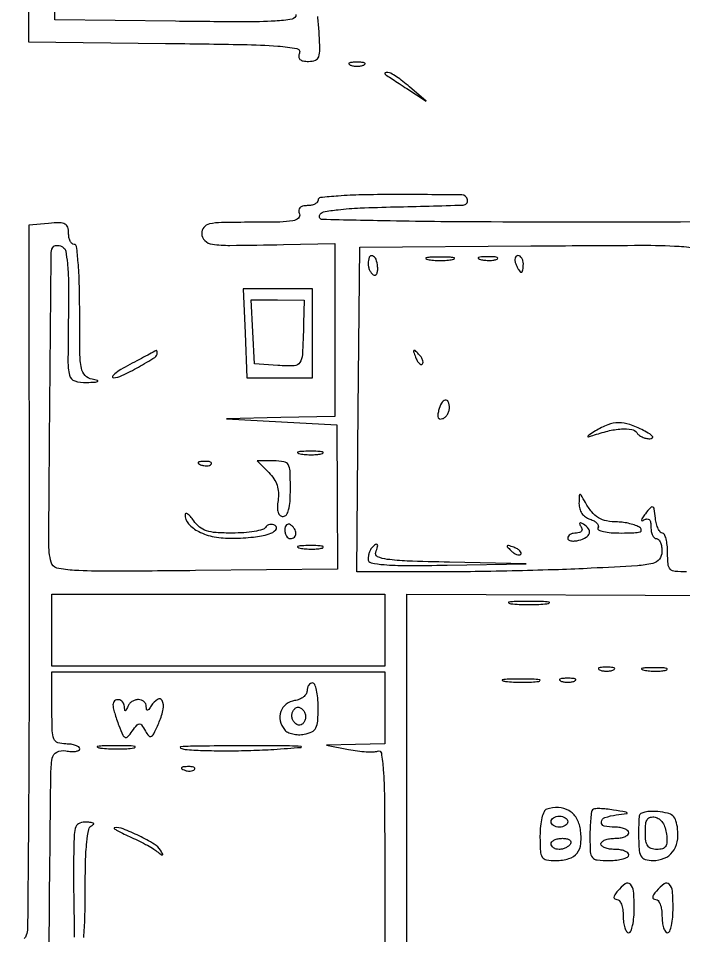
# Model space of a CAD drawing. Extents: x 29 to 450, y 25 to 639.
# Drawn here: x 215.9 to 335.9, y 267.5 to 432.8 of the extents above; entities that cross this region are included whole.
import ezdxf

# ---------------------------------------------------------------- set-up
doc = ezdxf.new("R2010")
doc.units = 0
doc.header["$MEASUREMENT"] = 0

msp = doc.modelspace()

# ---------------------------------------------------------------- linework, layer by layer
for points in [[(217.638532, 481.749749), (217.777063, 428.5), (242.488733, 428.232312, -0.001658), (256.426673, 428.035109, -0.013725), (262.751405, 427.750867, -0.026215), (266.15696, 427.323713, -0.470783), (266.631586, 426.482312, 0.096515), (266.514622, 425.816795, 0.207895), (266.726584, 425.352681, 0.143237), (267.294729, 425.07971, 0.040708), (268.281385, 424.998637, 0.08648), (269.505121, 425.211115, 0.22825), (270.11304, 425.828668, 0.089875), (270.311687, 427.147867, 0.008094), (270.15745, 430.498637, 0.0143), (269.924453, 433.058108, 0.047185)], [(266, 433.470448, -0.362261), (265.289114, 432.618033, -0.030801), (262.240729, 432.253582, -0.015689), (256.638993, 432.107725, -0.001877), (244.25, 432.220448), (222.5, 432.5), (222.239912, 478.25)], [(400.828662, 396.127229), (335.325984, 396.048575, -0.000729), (301.195542, 396.057339, -0.004128), (283.008785, 396.238678, -0.001794), (270.755553, 396.506014, -0.503606), (270.243538, 397.234961, -0.269638), (270.957238, 397.86514, -0.020861), (273.579357, 398.274487, -0.017966), (277.57202, 398.58341, -0.005026), (283.831884, 398.779025, 0.002688), (296.178057, 399.107041, 0.448731), (296.948018, 400.03001, 0.36839), (295.909911, 400.934158, 0.002653), (283.5, 401, 0.00564), (277.870782, 400.936498, 0.012845), (273.625, 400.731481, 0.007812), (270.397471, 400.441643, 0.383731), (270, 400, -0.188615), (269.850649, 399.618169, -0.089007), (269.421719, 399.29375, -0.068824), (268.784754, 399.073741, -0.048824), (268.031385, 399, 0.051069), (267.183769, 398.9132, 0.155809), (266.68592, 398.632608, 0.195231), (266.507681, 398.163102, 0.086117), (266.638374, 397.5, -0.319656), (266.443884, 396.745794, -0.132161), (265.436408, 396.275376, -0.038578), (263.114295, 396.049596, -0.004952), (258.106989, 396, 0.00441), (252.568538, 395.951148, 0.049676), (250.388374, 395.695097, 0.167657), (249.39011, 395.085246, 0.174275), (249, 394, 0.203474), (249.546554, 392.712548, 0.159392), (250.925248, 392.04361, 0.036524), (254.085979, 391.845507, 0.00213), (263.75, 391.987402), (273, 392.16264), (273, 376.58132), (273, 361), (263.25, 360.806334), (253.5, 360.612667), (263.420533, 360.056334), (273.341065, 359.5), (273.420533, 346.5), (273.5, 333.5), (247.870982, 333.233363, -0.001363), (232.224688, 333.113229, -0.015625), (226.06745, 333.275164, -0.038755), (222.871763, 333.709258, -0.290216), (221.831132, 334.733363, -0.058819), (221.429173, 338.340134, -0.000603), (221.626717, 363.93121, -0.000207), (221.875457, 390.568108, -0.196379), (222.339281, 391.672614, -0.150659), (222.624164, 391.823227, -0.072074), (223.04189, 391.841351, -0.061478), (223.52138, 391.732444, -0.051905), (223.990176, 391.506072, -0.212692), (224.478634, 390.78915, -0.019381), (224.7879, 388.597559, -0.01972), (224.974256, 385.595503, -0.008935), (224.992736, 381.655936, 0.001682), (224.88791, 370.977691, 0.056844), (225.159275, 368.453946, 0.267464), (226.110722, 367.418969, 0.08687), (228.25, 367.136182, 0.004641), (229.826388, 367.216901, 0.114822), (230.24151, 367.340365, 0.674817), (230.22149, 367.48867, 0.014773), (229.25, 367.705733, -0.154417), (227.977112, 368.395657, -0.147986), (227.306229, 369.703877, -0.042079), (227.045124, 372.41811, -0.002949), (227, 380.069551, 0.00652), (226.935649, 385.004533, 0.014387), (226.729045, 388.767388, 0.009517), (226.435761, 391.614283, 0.379004), (226, 392, -0.195757), (225.618013, 392.155513, -0.086637), (225.29375, 392.605232, -0.066528), (225.073606, 393.271772, -0.046568), (225, 394.060365, 0.075592), (224.837824, 395.126943, 0.206867), (224.351474, 395.693035, 0.117213), (223.383499, 395.909169, 0.018113), (221.405195, 395.810365), (217.81039, 395.5), (217.883894, 332.276278, -0.000869), (217.869861, 307.928547, -0.001399), (217.763761, 287.176181, -0.000219), (217.610201, 268.782619, -0.089644), (217.37171, 267.526278, -0.109772), (216.984968, 266.942468, -0.066288)], [(336.412407, 333, -0.023276), (334.353237, 333.095911, -0.178093), (333.493743, 333.506417, -0.17314), (333.092136, 334.382456, -0.021745), (333, 336.5, 0.025202), (332.932354, 337.841228, 0.039992), (332.725762, 338.971875, 0.047859), (332.427167, 339.774123, 0.287241), (332.066422, 340, -0.22885), (331.685527, 340.183971, -0.058235), (331.314134, 340.783587, -0.047455), (331.005805, 341.645954, -0.032628), (330.816422, 342.667529, 0.008775), (330.586347, 344.353623, 0.255093), (330.330802, 344.6879, 0.326029), (329.961565, 344.60852, 0.012479), (329, 343.475571, 0.015374), (328.462055, 342.765069, 0.099196), (328.279681, 342.356203, 0.53338), (328.394044, 342.235437, 0.09368), (328.75, 342.367059, -0.101999), (329.294303, 342.55819, -0.240081), (329.68941, 342.419829, -0.152058), (329.930166, 341.935002, -0.039797), (330, 341.059017, 0.0466), (330.073608, 340.270941, 0.066561), (330.29375, 339.604836, 0.086673), (330.618015, 339.155423, 0.195654), (331, 339, -0.21634), (331.382572, 338.826341, -0.079061), (331.70625, 338.310957, -0.060122), (331.926737, 337.552442, -0.040719), (332, 336.654322, -0.16872), (331.529609, 335.300009, -0.16945), (330.321813, 334.531799, -0.042383), (327.560611, 334.125568, -0.0026), (319.25, 333.658378, -0.004461), (313.30892, 333.408501, -0.002334), (305.908063, 333.197935, -0.002321), (298.316041, 333.052649, -0.003555), (291.734895, 333.004055), (276.969791, 333), (277.234895, 362.25), (277.5, 391.5), (308.346336, 391.739613, -0.00096), (328.276057, 391.856167, -0.014917), (335.109963, 391.679111, -0.04531), (338.50027, 391.179569, -0.276266)], [(286, 261.069966), (286, 295.043173), (286, 329.016379), (343.25, 328.75819), (400.5, 328.5), (400.614804, 313.045065, 0.00448), (400.729425, 306.0512, 0.01336), (400.978619, 301.269327, 0.010683), (401.319293, 297.879079, 0.289593), (401.864804, 297.211732, -0.316488), (402.87466, 295.844056, -0.004352), (403.030713, 284.922644, -0.004165), (403.00068, 273.989655, -0.410973), (402, 273, 0.148195), (401.618646, 272.884432, 0.098894), (401.29375, 272.559375, 0.082425), (401.074694, 272.073457, 0.064853), (401, 271.5, 0.064853), (401.074694, 270.926543, 0.082425), (401.29375, 270.440625, 0.098894), (401.618646, 270.115568, 0.148195), (402, 270, -0.410662), (402.975747, 269.036026, -0.003932), (403.022593, 258.079971, -0.004108)], [(221.5, 264.999959), (221.643498, 281.24998, -0.000754), (221.798963, 296.286613, -0.033404), (222.045719, 299.418305, -0.248607), (222.868624, 300.540449, -0.161276), (224.5, 300.755249, 0.031701), (225.458177, 300.634359, 0.053628), (226.265625, 300.670744, 0.076393), (226.816555, 300.843992, 0.285831), (227, 301.138672, 0.249889), (226.823693, 301.469414, 0.064968), (226.265625, 301.746985, 0.050289), (225.457653, 301.937276, 0.032714), (224.5, 302, -0.077921), (223.059174, 302.225912, -0.226921), (222.346154, 302.9, -0.085635), (222.052512, 304.376461, -0.006367), (222, 308.5), (222, 315), (252, 315), (282, 315), (282, 308.5), (282, 302), (276.75, 301.885001), (271.5, 301.770002), (275.480712, 301.004918, 0.016103), (277.097792, 300.747803, 0.018145), (278.664943, 300.607655, 0.017668), (279.99715, 300.584242, 0.087383), (280.730712, 300.726906, -0.47596), (281.395024, 300.344731, -0.022095), (281.7392, 297.393467, -0.015177), (281.948081, 292.370475, -0.002802), (282, 283.106989), (282, 265)], [(227.728102, 267.104167, 0.014974), (227.93532, 270.708878, 0.006869), (228, 275.416667, -0.005909), (228.063786, 280.813495, -0.020212), (228.288417, 284.315502, -0.025043), (228.646753, 286.615599, -0.250725), (229.25, 287.337719, 0.134342), (229.507991, 287.534095, 0.451325), (229.471875, 287.717133, 0.102704), (229.046513, 287.859693, 0.020908), (228.25, 287.921053, 0.092619), (227.006006, 287.733501, 0.214797), (226.335121, 287.099024, 0.085798), (226.025307, 285.706657, 0.008381), (225.9181, 282.25, 0.003213), (225.897639, 279.632421, 0.001885), (225.905095, 276.5, 0.001885), (225.936174, 273.367588, 0.003212), (225.988835, 270.75, -0.007848), (226.027113, 267.219771, -0.089165)]]:
    msp.add_lwpolyline(points, format="xyb")
for points in [[(275.75, 424.337719, 0.057986), (276.320008, 424.181385, 0.037979), (277, 424.12966, 0.037979), (277.679992, 424.181385, 0.057986), (278.25, 424.337719, 0.174857), (278.459382, 424.525001, 0.447206), (278.398438, 424.693942, 0.078554), (277.89144, 424.810911, 0.017491), (277, 424.842105, 0.017491), (276.10856, 424.810911, 0.078554), (275.601562, 424.693942, 0.447206), (275.540618, 424.525001, 0.174857)], [(282.083333, 422.676162, 0.01857), (282.378752, 422.463671, 0.000866), (283.405729, 421.783927, 0.001432), (284.62889, 420.982393, 0.001028), (286, 420.093519), (289.5, 417.834714), (286.5, 420.41239, 0.013858), (285.28415, 421.399852, 0.017862), (284.111979, 422.234332, 0.015792), (283.101589, 422.855719, 0.129307), (282.583333, 422.995033, 0.032808), (282.257575, 422.975407, 0.110937), (282.058333, 422.903413, 0.300778), (282.011092, 422.797269, 0.188307)], [(279, 388.559017, 0.058436), (279.06969, 387.964752, 0.05043), (279.275972, 387.370763, 0.052995), (279.57971, 386.865102, 0.092869), (279.939479, 386.537404, 0.216944), (280.280754, 386.494068, 0.194874), (280.558253, 386.721183, 0.101175), (280.71878, 387.243215, 0.042988), (280.726675, 387.978387, 0.068323), (280.434366, 389.338994, 0.228441), (279.798832, 389.959664, 0.396906), (279.220446, 389.693507, 0.096256)], [(289.75, 389.294267, 0.029693), (290.774707, 389.159351, 0.017887), (292, 389.115502, 0.017887), (293.225293, 389.159351, 0.029693), (294.25, 389.294267, 0.142433), (294.560023, 389.453014, 0.611425), (294.517188, 389.600334, 0.039503), (293.61149, 389.701569, 0.008087), (292, 389.727636, 0.008087), (290.38851, 389.701569, 0.039503), (289.482812, 389.600334, 0.611425), (289.439977, 389.453014, 0.142433)], [(299.269032, 389.307009, 0.037336), (300.036634, 389.167106, 0.029507), (300.880008, 389.127736, 0.030339), (301.671085, 389.185595, 0.06278), (302.269032, 389.344063, 0.31318), (302.386009, 389.52287, 0.333666), (302.257153, 389.684921, 0.052471), (301.580113, 389.787295, 0.014395), (300.5, 389.805051, 0.012823), (299.431793, 389.764444, 0.080377), (298.900903, 389.643467, 0.597527), (298.883358, 389.48334, 0.087174)], [(305.638374, 388.5, 0.02136), (305.887494, 387.925442, 0.030395), (306.160341, 387.440625, 0.030693), (306.420671, 387.087111, 0.222225), (306.606989, 387, 0.289661), (306.758929, 387.096084, 0.046727), (306.884553, 387.440625, 0.039339), (306.971531, 387.925176, 0.024748), (307, 388.5, 0.062722), (306.92777, 389.073532, 0.08088), (306.715469, 389.559375, 0.098158), (306.400789, 389.884506, 0.152681), (306.031385, 390, 0.184534), (305.710807, 389.877514, 0.147206), (305.516384, 389.559375, 0.100118), (305.488865, 389.074366, 0.055937)], [(267.373592, 377.749711, -0.00483), (267.15293, 372.151413, -0.125656), (266.711287, 370.718917, -0.253715), (265.68935, 370.127273, -0.025024), (262.75, 370.192502), (258.5, 370.5), (258.200096, 376.25), (257.900192, 382), (262.700096, 381.999711), (267.5, 381.999423)], [(236.03811, 370.365749, 0.012557), (234.420868, 369.455525, 0.032317), (233.316331, 368.696037, 0.096356), (232.909663, 368.224537, 0.576865), (233.03811, 368.003738, 0.111984), (234.624729, 368.36787, 0.016012), (237.601098, 369.919878, 0.011147), (240.544012, 371.663881, 0.258949), (241, 372.485302, 0.047796), (240.982017, 372.672991, 0.097893), (240.926562, 372.809371, 0.165148), (240.844619, 372.873242, 0.209893), (240.75, 372.865749, -0.001238), (240.559614, 372.764117, -0.000014), (239.262757, 372.075995, -0.000043), (237.766267, 371.282161, -0.000028)], [(287.564293, 371.706872, 0.036269), (287.866277, 371.059266, 0.070189), (288.210949, 370.604915, 0.120343), (288.538684, 370.40751, 0.278911), (288.806872, 370.473539, 0.20742), (288.927901, 370.779789, 0.082976), (288.837219, 371.231185, 0.063152), (288.558688, 371.753423, 0.043285), (288.124088, 372.266667, 0.011214), (287.463552, 372.893514, 0.400052), (287.270328, 372.888819, 0.286372), (287.21821, 372.663782, 0.008399)], [(291.729816, 362.074818, 0.037148), (291.581201, 361.265084, 0.142047), (291.669581, 360.765082, 0.255835), (291.966441, 360.556399, 0.120121), (292.446518, 360.617851, 0.093446), (292.913005, 360.90563, 0.066798), (293.308248, 361.376512, 0.064876), (293.575458, 361.951062, 0.076587), (293.666667, 362.543033, 0.089057), (293.466879, 363.655817, 0.38003), (292.919445, 363.947219, 0.217889), (292.243053, 363.415447, 0.054976)], [(320, 358.395495, 0.006016), (318.928467, 357.720282, 0.113132), (318.652984, 357.436849, 0.678616), (318.73287, 357.331018, 0.018274), (319.5, 357.572359, -0.026419), (322.257111, 358.390669, -0.042483), (324.679456, 358.758699, -0.052034), (326.53668, 358.687887, -0.222344), (327.440595, 358.096119, 0.093599), (327.823635, 357.676813, 0.053202), (328.415763, 357.323795, 0.050561), (329.111943, 357.085124, 0.058286), (329.809017, 357.006161, 0.138961), (330.255485, 357.134447, 0.446167), (330.303146, 357.403193, 0.091413), (329.78805, 357.859245, 0.015408), (328.635693, 358.506161, 0.038), (326.170832, 359.562159, 0.085612), (324.169967, 359.880941, 0.089744), (322.237694, 359.505671, 0.044885)], [(266.761659, 354.292739, 0.028254), (267.754739, 354.159391, 0.020511), (268.869594, 354.119272, 0.020826), (269.934218, 354.169017, 0.041951), (270.761659, 354.31292, 0.285845), (270.916221, 354.476221, 0.417468), (270.814362, 354.62839, 0.038992), (269.938425, 354.726931, 0.009782), (268.5, 354.747817, 0.008901), (267.071102, 354.715166, 0.053901), (266.339362, 354.605813, 0.67161), (266.319562, 354.45659, 0.082665)], [(248.8125, 352.316886, 0.051402), (249.359369, 352.160852, 0.05415), (249.916927, 352.123424, 0.060344), (250.402231, 352.202593, 0.126455), (250.729167, 352.395833, 0.296942), (250.77538, 352.614691, 0.208169), (250.592839, 352.799335, 0.077125), (250.112848, 352.910055, 0.028489), (249.416667, 352.921053, 0.018894), (248.670344, 352.862007, 0.168741), (248.37858, 352.720685, 0.470617), (248.395823, 352.538436, 0.054073)], [(261.098973, 350.901027, -0.048792), (262.020038, 349.780236, -0.066965), (262.594751, 348.610433, -0.067326), (262.837973, 347.335282, -0.049981), (262.772166, 345.901027, 0.028853), (262.657908, 344.60656, 0.083063), (262.779177, 343.716392, 0.145004), (263.125705, 343.197882, 0.175172), (263.673193, 343, 0.243135), (264.269632, 343.308253, 0.089585), (264.68366, 344.192111, 0.049385), (264.928816, 345.704579, 0.015502), (265, 348, 0.009722), (264.937776, 351.199987, 0.126045), (264.6, 352.333333, 0.222479), (263.819245, 352.85898, 0.0387), (262, 353), (259, 353)], [(317.030409, 345.317388, 0.074957), (317.158322, 344.380578, 0.082048), (317.556349, 343.55463, 0.083171), (318.193329, 342.909131, 0.079856), (319.014521, 342.495391, -0.048846), (319.744038, 342.182695, -0.081387), (320.268799, 341.771225, -0.11865), (320.512946, 341.331877, -0.209118), (320.455504, 340.928004, 0.448707), (320.563269, 340.566852, 0.056314), (321.437326, 340.272584, 0.036404), (322.854481, 340.073647, 0.01747), (324.690983, 340.015313, 0.009372), (326.946308, 340.064777, 0.06222), (328.054389, 340.249234, 0.369495), (328.267366, 340.578822, 0.219131), (328, 341, 0.056028), (327.247729, 341.374395, 0.026225), (326.20625, 341.693617, 0.025591), (325.067134, 341.917192, 0.032608), (324, 342, -0.043965), (322.012663, 342.199644, -0.088876), (320.548197, 342.759719, -0.087218), (319.352024, 343.801587, -0.041121), (318.194945, 345.5, 0.003919), (317.418387, 346.844761, 0.307916), (317.207384, 346.944578, 0.360208), (317.06428, 346.782652, 0.00459)], [(246, 343.377494, 0.183146), (246.647194, 341.669883, 0.095522), (248.476953, 340.262143, 0.072189), (251.241024, 339.342532, 0.04787), (254.578741, 339.070285, 0.021328), (258.338988, 339.284591, 0.047146), (261.15684, 339.837642, 0.132661), (262.354067, 340.574648, 0.474583), (262.252722, 341.343809, 0.090008), (261.779488, 341.529563, 0.095356), (261.28108, 341.531743, 0.099753), (260.83515, 341.351244, 0.108868), (260.510081, 341.016312, -0.192387), (259.973599, 340.619297, -0.022381), (258.484843, 340.298542, -0.024296), (256.605773, 340.074117, -0.017574), (254.497687, 340, -0.015975), (251.607767, 340.092359, -0.061575), (249.846155, 340.425474, -0.092866), (248.611262, 341.092242, -0.069988), (247.556704, 342.222506, 0.021005), (246.957142, 343.006273, 0.059432), (246.457282, 343.478568, 0.197836), (246.154016, 343.555261, 0.372943)], [(264, 340.559017, 0.062283), (264.074545, 339.962904, 0.080552), (264.29375, 339.457961, 0.097988), (264.618621, 339.120018, 0.153634), (265, 339, 0.092995), (265.381732, 339.071618, 0.096318), (265.70625, 339.276414, 0.099231), (265.923444, 339.581949, 0.105429), (266, 339.940983, 0.089642), (265.926698, 340.346558, 0.053229), (265.70625, 340.7871, 0.051032), (265.382515, 341.193797, 0.06081), (265, 341.5, 0.139169), (264.620352, 341.607943, 0.191142), (264.29375, 341.478525, 0.138808), (264.073267, 341.110654, 0.066118)], [(317.404508, 341.154508, -0.099174), (317.57641, 340.692032, -0.20018), (317.486737, 340.320715, -0.168066), (317.138375, 340.079475, -0.068269), (316.559017, 340, 0.056198), (315.962676, 339.932761, 0.075659), (315.457961, 339.733751, 0.094904), (315.119542, 339.439406, 0.167978), (315, 339.09362, 0.24384), (315.157535, 338.789795, 0.106581), (315.5875, 338.607123, 0.070464), (316.233678, 338.575635, 0.040966), (317, 338.710251, 0.06158), (318.330482, 339.239787, 0.198535), (318.915159, 339.967209, 0.24306), (318.756605, 340.783654, 0.087355), (317.845492, 341.595492, 0.029004), (317.386848, 341.843426, 0.315645), (317.190983, 341.809017, 0.315645), (317.156574, 341.613152, 0.029004)], [(266.761659, 337.292739, 0.028254), (267.754739, 337.159391, 0.020511), (268.869594, 337.119272, 0.020826), (269.934218, 337.169017, 0.041951), (270.761659, 337.31292, 0.285845), (270.916221, 337.476221, 0.417468), (270.814362, 337.62839, 0.038992), (269.938425, 337.726931, 0.009782), (268.5, 337.747817, 0.008901), (267.071102, 337.715166, 0.053901), (266.339362, 337.605813, 0.67161), (266.319562, 337.45659, 0.082665)], [(279.666667, 337.333333, 0.077955), (279.410903, 336.982401, 0.038133), (279.195833, 336.470833, 0.036641), (279.049145, 335.892744, 0.043841), (279, 335.333333, 0.354522), (279.555176, 334.648753, 0.032509), (281.880748, 334.313886, 0.019715), (285.878112, 334.159544, 0.00364), (293.25, 334.219346), (307.5, 334.438692), (293.65408, 334.74819, -0.003234), (286.032894, 334.967871, -0.024503), (282.449422, 335.270606, -0.066718), (280.705514, 335.746711, -0.40448), (280.372695, 336.528844, 0.018073), (280.725812, 337.558879, 0.259188), (280.646749, 337.924271, 0.40173), (280.353411, 337.949707, 0.026981)], [(304.733333, 336.875912, 0.043285), (305.246577, 336.441312, 0.063152), (305.768815, 336.162781, 0.082976), (306.220211, 336.072099, 0.20742), (306.526461, 336.193128, 0.278911), (306.59249, 336.461316, 0.120343), (306.395085, 336.789051, 0.070189), (305.940734, 337.133723, 0.036269), (305.293128, 337.435707, 0.008399), (304.336218, 337.78179, 0.286372), (304.111181, 337.729672, 0.400052), (304.106486, 337.536448, 0.011214)], [(304.75, 327.276604, 0.019375), (306.229765, 327.150935, 0.011494), (308, 327.110234, 0.011494), (309.770235, 327.150935, 0.019375), (311.25, 327.276604, 0.108536), (311.666199, 327.423685, 0.707215), (311.635938, 327.56145, 0.025693), (310.329566, 327.655793, 0.005179), (308, 327.679926, 0.005179), (305.670434, 327.655793, 0.025693), (304.364062, 327.56145, 0.707215), (304.333801, 327.423685, 0.108536)], [(320.75, 315.337719, 0.057986), (321.320008, 315.181385, 0.037979), (322, 315.12966, 0.037979), (322.679992, 315.181385, 0.057986), (323.25, 315.337719, 0.174857), (323.459382, 315.525001, 0.447206), (323.398438, 315.693942, 0.078554), (322.89144, 315.810911, 0.017491), (322, 315.842105, 0.017491), (321.10856, 315.810911, 0.078554), (320.601562, 315.693942, 0.447206), (320.540618, 315.525001, 0.174857)], [(328.761659, 315.292739, 0.028254), (329.754739, 315.159391, 0.020511), (330.869594, 315.119272, 0.020826), (331.934218, 315.169017, 0.041951), (332.761659, 315.31292, 0.285845), (332.916221, 315.476221, 0.417468), (332.814362, 315.62839, 0.038992), (331.938425, 315.726931, 0.009782), (330.5, 315.747817, 0.008901), (329.071102, 315.715166, 0.053901), (328.339362, 315.605813, 0.67161), (328.319562, 315.45659, 0.082665)], [(268, 311.569551, -0.144996), (267.830996, 310.999012, -0.083085), (267.342063, 310.465428, -0.070837), (266.616651, 310.048339, -0.059736), (265.760216, 309.819551, 0.133327), (264.226875, 309.158932, 0.141197), (263.278538, 307.825951, 0.136794), (263.168429, 306.158128, 0.122291), (263.923774, 304.591846, 0.106465), (264.52454, 304.119844, 0.05624), (265.421966, 303.800929, 0.051834), (266.464945, 303.669331, 0.052754), (267.50635, 303.756463, 0.062327), (268.859787, 304.19505, 0.166223), (269.580592, 304.890228, 0.102615), (269.918586, 306.113648, 0.016259), (270, 308.616577, 0.021509), (269.927695, 310.296614, 0.034582), (269.70625, 311.71237, 0.038436), (269.388195, 312.736459, 0.307374), (269, 313, 0.14167), (268.618661, 312.889739, 0.099768), (268.29375, 312.579806, 0.084673), (268.074884, 312.116309, 0.068161)], [(303.767909, 313.275269, 0.018638), (305.218327, 313.150328, 0.01259), (306.878422, 313.111345, 0.012695), (308.487453, 313.154945, 0.024559), (309.767909, 313.285474, 0.212532), (310.000181, 313.434198, 0.556092), (309.934948, 313.575472, 0.025342), (308.655786, 313.668409, 0.005888), (306.5, 313.690131, 0.005499), (304.352754, 313.662864, 0.031761), (303.222448, 313.564056, 0.756877), (303.205163, 313.425738, 0.069146)], [(313.75, 313.337719, 0.057986), (314.320008, 313.181385, 0.037979), (315, 313.12966, 0.037979), (315.679992, 313.181385, 0.057986), (316.25, 313.337719, 0.174857), (316.459382, 313.525001, 0.447206), (316.398438, 313.693942, 0.078554), (315.89144, 313.810911, 0.017491), (315, 313.842105, 0.017491), (314.10856, 313.810911, 0.078554), (313.601562, 313.693942, 0.447206), (313.540618, 313.525001, 0.174857)], [(233, 309.0651, 0.059205), (233.062729, 308.537199, 0.010641), (233.315694, 307.577891, 0.01135), (233.663269, 306.461423, 0.010046), (234.074704, 305.3151, 0.010861), (234.772979, 303.59886, 0.195222), (235.188408, 303.190293, 0.316938), (235.65017, 303.294701, 0.02528), (236.485967, 304.319774, -0.013887), (237.358066, 305.440551, -0.224083), (237.779794, 305.639548, -0.252168), (238.171273, 305.428703, -0.017388), (238.84804, 304.319774, 0.053556), (239.471402, 303.446956, 0.374417), (239.950392, 303.385757, 0.13649), (240.454237, 303.971881, 0.009251), (241.360545, 306, 0.049801), (242.076999, 308.297967, 0.169927), (241.870835, 309.828065, 0.449823), (241.041767, 310.044015, 0.104259), (239.899659, 308.871885, -0.016807), (239.470639, 308.242453, -0.203219), (239.224575, 308.095643, -0.405599), (239.063325, 308.214126, -0.038573), (239.015313, 308.75, 0.11214), (238.900837, 309.226876, 0.098871), (238.588352, 309.632812, 0.09314), (238.125447, 309.905223, 0.086757), (237.583333, 310, 0.080074), (237.004061, 309.906632, 0.064399), (236.434649, 309.632812, 0.065245), (235.960859, 309.227909, 0.087674), (235.662281, 308.75, -0.009076), (235.382013, 308.090194, -0.295955), (235.242982, 308, -0.382689), (235.135242, 308.096611, -0.011437), (235.078947, 308.75, 0.162782), (234.747645, 309.565689, 0.179861), (234.005532, 309.977237, 0.228251), (233.304172, 309.761516, 0.208858)], [(267.5, 306, -0.074012), (267.119849, 305.549884, -0.156529), (266.705698, 305.369302, -0.15302), (266.257119, 305.461657, -0.06978), (265.774265, 305.825735, -0.088981), (265.446886, 306.29624, -0.076381), (265.281199, 306.876926, -0.077007), (265.298118, 307.476023, -0.093176), (265.5, 308, -0.074012), (265.880151, 308.450116, -0.156529), (266.294302, 308.630698, -0.15302), (266.742881, 308.538343, -0.06978), (267.225735, 308.174265, -0.088981), (267.553114, 307.70376, -0.076381), (267.718801, 307.123074, -0.077007), (267.701882, 306.523977, -0.093176)], [(230.767909, 301.275269, 0.018638), (232.218327, 301.150328, 0.01259), (233.878422, 301.111345, 0.012695), (235.487453, 301.154945, 0.024559), (236.767909, 301.285474, 0.212532), (237.000181, 301.434198, 0.556092), (236.934948, 301.575472, 0.025342), (235.655786, 301.668409, 0.005888), (233.5, 301.690131, 0.005499), (231.352754, 301.662864, 0.031761), (230.222448, 301.564056, 0.756877), (230.205163, 301.425738, 0.069146)], [(246, 301.032821, 0.016607), (249.157262, 300.83792, 0.007125), (253.38125, 300.777972, 0.007041), (257.887067, 300.841682, 0.009222), (262, 301.033746, 0.003058), (266.915498, 301.384443, 0.917402), (266.916875, 301.541654, 0.02315), (264.856098, 301.641829, 0.000584), (255.5, 301.65222, 0.002223), (248.706898, 301.621623, 0.01404), (245.248729, 301.493512, 0.754221), (245.201196, 301.27405, 0.099535)], [(245.8125, 297.316886, 0.051402), (246.359369, 297.160852, 0.05415), (246.916927, 297.123424, 0.060344), (247.402231, 297.202593, 0.126455), (247.729167, 297.395833, 0.296942), (247.77538, 297.614691, 0.208169), (247.592839, 297.799335, 0.077125), (247.112848, 297.910055, 0.028489), (246.416667, 297.921053, 0.018894), (245.670344, 297.862007, 0.168741), (245.37858, 297.720685, 0.470617), (245.395823, 297.538436, 0.054073)], [(311.212258, 290.237419, 0.208548), (310.7247, 289.798496, 0.045101), (310.341491, 288.702995, 0.038121), (310.084049, 287.204624, 0.023491), (310, 285.416667, 0.012736), (310.06945, 282.690566, 0.132391), (310.41288, 281.633717, 0.211433), (311.177923, 281.13617, 0.039995), (312.877555, 281, 0.071821), (315.211772, 281.337029, 0.156734), (316.689998, 282.343415, 0.14555), (317.370807, 284.082889, 0.059002), (317.283725, 286.652381, 0.096034), (316.573937, 288.638517, 0.126342), (315.217555, 289.993108, 0.12405), (313.355702, 290.541712, 0.090611)], [(319.494309, 290.160976, 0.161125), (319.299299, 289.773136, 0.011089), (319.145203, 288.538953, 0.014905), (319.035976, 287.029314, 0.010605), (319, 285.333333, 0.013114), (319.07306, 282.548228, 0.158037), (319.451923, 281.559524, 0.201983), (320.300958, 281.103624, 0.023548), (322.5, 281, 0.027026), (323.841111, 281.072542, 0.042582), (324.971875, 281.29375, 0.052312), (325.767902, 281.614308, 0.277684), (326, 282, 0.226478), (325.817169, 282.382936, 0.074992), (325.265625, 282.70625, 0.057076), (324.457356, 282.926884, 0.038131), (323.5, 283, -0.038131), (322.542644, 283.073116, -0.057076), (321.734375, 283.29375, -0.074992), (321.182831, 283.617064, -0.226478), (321, 284, -0.226478), (321.182831, 284.382936, -0.074992), (321.734375, 284.70625, -0.057076), (322.542644, 284.926884, -0.038131), (323.5, 285, 0.038131), (324.457356, 285.073116, 0.057076), (325.265625, 285.29375, 0.074992), (325.817169, 285.617064, 0.226478), (326, 286, 0.226478), (325.817169, 286.382936, 0.074992), (325.265625, 286.70625, 0.057076), (324.457356, 286.926884, 0.038131), (323.5, 287, -0.057135), (321.57723, 287.220435, -0.380769), (321.066057, 287.944283, -0.292409), (321.719982, 288.750084, -0.049284), (323.75, 289.207498, 0.002078), (325.637795, 289.449102, 0.531495), (325.701142, 289.576224, 0.224332), (325.511153, 289.710342, 0.001217), (323.244309, 290.101563, 0.016057), (321.961266, 290.277603, 0.022104), (320.799774, 290.347426, 0.01964), (319.858451, 290.325365, 0.182665)], [(327.888889, 289.063358, 0.012706), (327.846048, 288.520135, 0.004259), (327.810417, 287.724862, 0.004235), (327.785926, 286.84369, 0.004829), (327.777778, 286, 0.013552), (327.856065, 283.112161, 0.106722), (328.207519, 281.826497, 0.20376), (328.961927, 281.20475, 0.071943), (330.377555, 281, 0.097506), (332.420743, 281.402269, 0.130439), (333.920376, 282.538059, 0.120033), (334.738991, 284.35042, 0.075014), (334.822258, 286.689528, 0.045551), (334.512037, 288.18001, 0.139908), (333.957425, 289.03723, 0.123954), (332.988805, 289.531548, 0.032288), (331.25, 289.813358, 0.031047), (329.996878, 289.856039, 0.047915), (328.922049, 289.722306, 0.061023), (328.157013, 289.450447, 0.256235)], [(315, 288, -0.148195), (314.884432, 287.618646, -0.098894), (314.559375, 287.29375, -0.082425), (314.073457, 287.074694, -0.064853), (313.5, 287, -0.064853), (312.926543, 287.074694, -0.082425), (312.440625, 287.29375, -0.098894), (312.115568, 287.618646, -0.148195), (312, 288, -0.148195), (312.115568, 288.381354, -0.098894), (312.440625, 288.70625, -0.082425), (312.926543, 288.925306, -0.064853), (313.5, 289, -0.064853), (314.073457, 288.925306, -0.082425), (314.559375, 288.70625, -0.098894), (314.884432, 288.381354, -0.148195)], [(332.816422, 285.741449, -0.030761), (332.892153, 284.324906, -0.140934), (332.660539, 283.543385, -0.189068), (332.095002, 283.131968, -0.063889), (331.066422, 283, -0.076037), (330.041033, 283.156841, -0.170445), (329.418093, 283.621817, -0.119524), (329.091051, 284.506681, -0.029035), (329, 286.073324, -0.025155), (329.077166, 287.60619, -0.117421), (329.365358, 288.435725, -0.201779), (329.902618, 288.806801, -0.098731), (330.75, 288.814774, -0.117082), (331.483518, 288.486746, -0.081487), (332.107449, 287.823094, -0.069105), (332.566982, 286.88131, -0.050305)], [(236, 285.321654, -0.011204), (237.445738, 284.656925, -0.010433), (238.89545, 283.912784, -0.010473), (240.155901, 283.197709, -0.034416), (240.941958, 282.653228, 0.006002), (241.717844, 282.047827, 0.243979), (241.922629, 282.012256, 0.472811), (241.976189, 282.146025, 0.00987), (241.569881, 282.852034, 0.124181), (240.453654, 283.960147, 0.019631), (237.713793, 285.440606, 0.0198), (234.865063, 286.700981, 0.1208), (233.282119, 286.918426, 0.667369), (233.239625, 286.775973, 0.038151), (233.757872, 286.415725, 0.021188), (234.709334, 285.909677, 0.009472)], [(315.5, 284, -0.08825), (315.157656, 283.617164, -0.053305), (314.640225, 283.29375, -0.051278), (314.038022, 283.074167, -0.061875), (313.440983, 283, -0.067639), (312.890182, 283.074854, -0.08433), (312.423289, 283.29375, -0.09965), (312.111069, 283.61866, -0.142666), (312, 284, -0.195654), (312.155423, 284.381985, -0.086673), (312.604836, 284.70625, -0.066561), (313.270941, 284.926392, -0.0466), (314.059017, 285, -0.047867), (314.804599, 284.928459, -0.104212), (315.33165, 284.70625, -0.181468), (315.558599, 284.378123, -0.202618)], [(324, 275.5, 0.024942), (323.48229, 274.808783, 0.128583), (323.325424, 274.361364, 0.300026), (323.467821, 274.101643, 0.122183), (323.877555, 274, -0.237042), (324.307871, 273.783849, -0.070564), (324.670282, 273.11875, -0.053973), (324.918088, 272.148997, -0.0356), (325, 271, 0.031626), (325.072766, 269.850749, 0.048861), (325.29375, 268.88125, 0.06271), (325.615738, 268.209557, 0.254951), (326, 268, 0.31052), (326.388512, 268.267028, 0.036969), (326.70625, 269.321875, 0.033738), (326.927717, 270.775243, 0.020945), (327, 272.5, 0.021992), (326.868611, 275.485709, 0.176149), (326.2957, 276.713218, 0.367839), (325.378126, 276.787189, 0.063475)], [(331, 275.5, 0.024942), (330.48229, 274.808783, 0.128583), (330.325424, 274.361364, 0.300026), (330.467821, 274.101643, 0.122183), (330.877555, 274, -0.237042), (331.307871, 273.783849, -0.070564), (331.670282, 273.11875, -0.053973), (331.918088, 272.148997, -0.0356), (332, 271, 0.031626), (332.072766, 269.850749, 0.048861), (332.29375, 268.88125, 0.06271), (332.615738, 268.209557, 0.254951), (333, 268, 0.31052), (333.388512, 268.267028, 0.036969), (333.70625, 269.321875, 0.033738), (333.927717, 270.775243, 0.020945), (334, 272.5, 0.021992), (333.868611, 275.485709, 0.176149), (333.2957, 276.713218, 0.367839), (332.378126, 276.787189, 0.063475)]]:
    msp.add_lwpolyline(points, format="xyb", close=True)
for points in [[(256.826147, 376.002349), (257.152294, 368), (263.076147, 368), (269, 368), (269, 376), (269, 384), (262.75, 384.002349), (256.5, 384.004698)], [(282, 322.5), (282, 316), (252, 316), (222, 316), (222, 322.5), (222, 329), (252, 329), (282, 329)]]:
    msp.add_lwpolyline(points, close=True)

doc.saveas('drawing.dxf')
